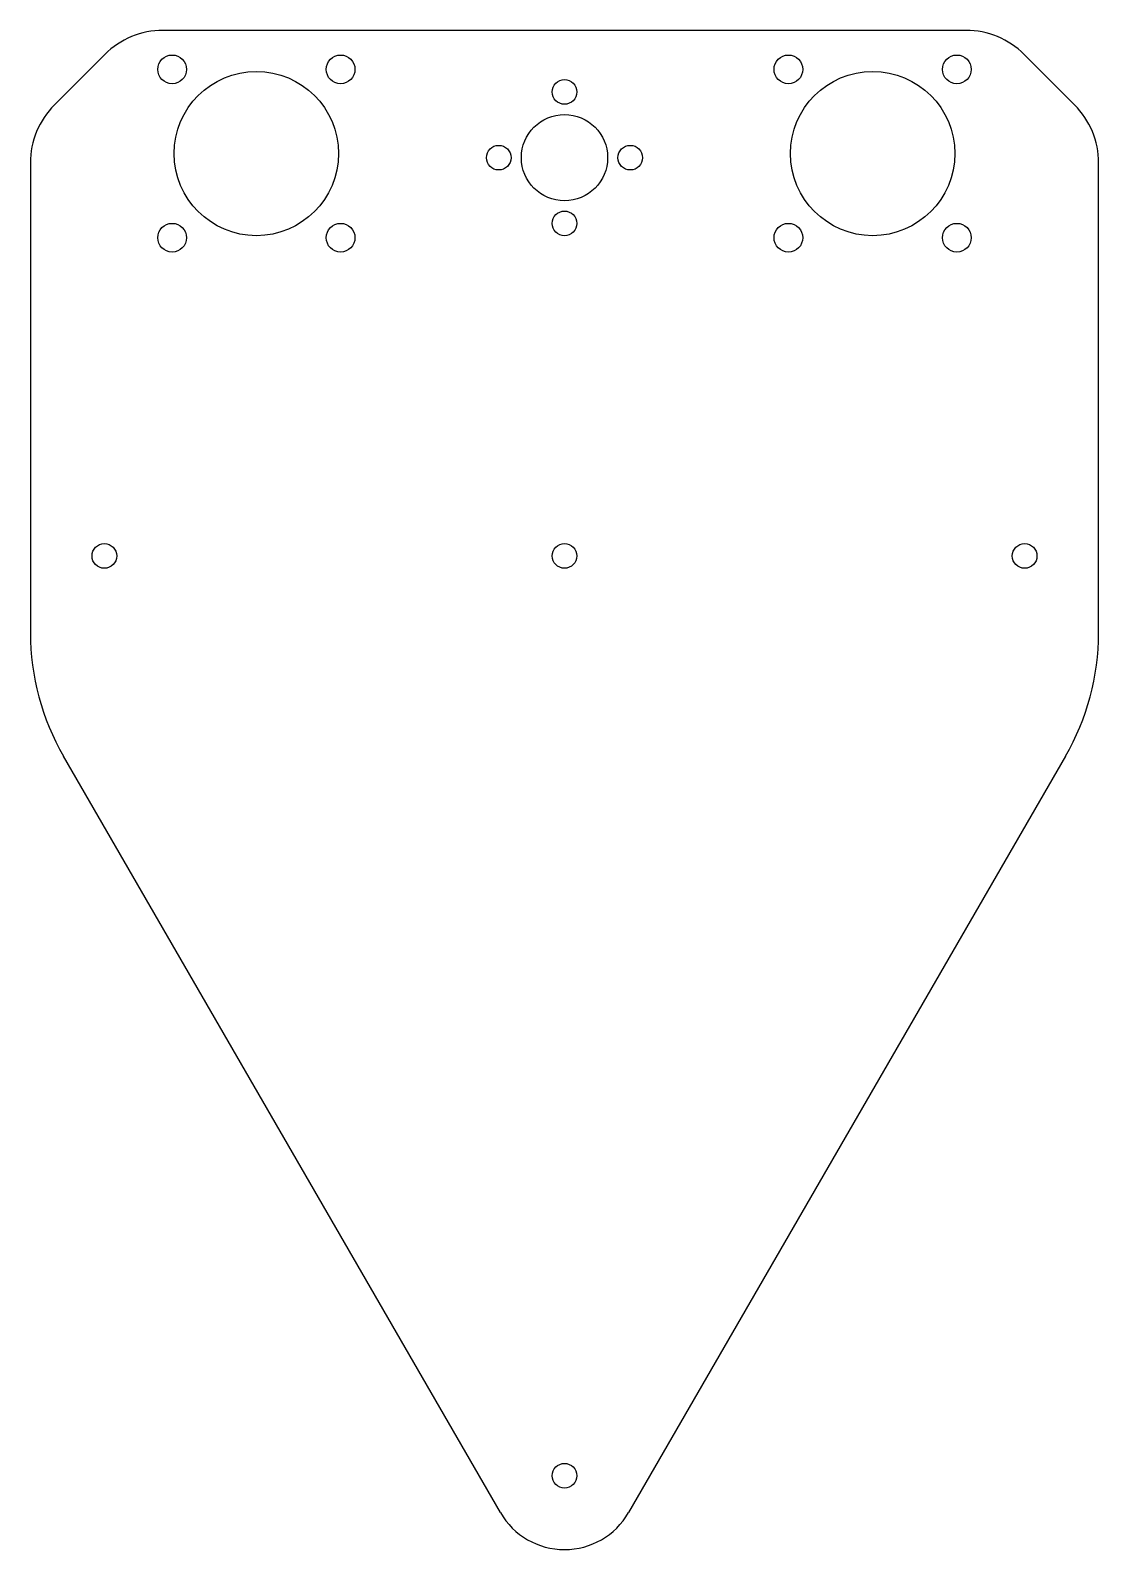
# Model space of a CAD drawing. Header units: millimetres. Extents: x -65 to 65, y -65 to 120.
import ezdxf

# ---------------------------------------------------------------- set-up
doc = ezdxf.new("R2010")
doc.units = ezdxf.units.MM

msp = doc.modelspace()

# ---------------------------------------------------------------- linework, layer by layer
at = {"color": 7, "linetype": 'Continuous', "lineweight": 25}
for p, q in [((48.86, 120), (-48.86, 120)), ((-55.93, 117.07), (-62.07, 110.93)), ((62.07, 110.93), (55.93, 117.07)), ((-65, 103.86), (-65, 46.62)), ((65, 46.62), (65, 103.86)), ((-7.79, -60.5), (-60.98, 31.62)), ((60.98, 31.62), (7.79, -60.5))]:
    msp.add_line(p, q, dxfattribs=at)
for centre, radius in [((-47.75, 115.25), 1.75), ((-27.25, 115.25), 1.75), ((27.25, 115.25), 1.75), ((47.75, 115.25), 1.75), ((-37.5, 105), 10), ((37.5, 105), 10), ((0, 112.5), 1.5), ((0, 104.5), 5.25), ((-8, 104.5), 1.5), ((8, 104.5), 1.5), ((-47.75, 94.75), 1.75), ((-27.25, 94.75), 1.75), ((0, 96.5), 1.5), ((27.25, 94.75), 1.75), ((47.75, 94.75), 1.75), ((-56, 56), 1.5), ((0, 56), 1.5), ((56, 56), 1.5), ((0, -56), 1.5)]:
    msp.add_circle(centre, radius, dxfattribs=at)
for centre, radius, start, end in [((-48.86, 110), 10, 90, 135), ((48.86, 110), 10, 45, 90), ((-55, 103.86), 10, 135, 180), ((55, 103.86), 10, 0, 45), ((-35, 46.62), 30, 180, 210), ((35, 46.62), 30, 330, 0), ((0, -56), 9, 210, 330)]:
    msp.add_arc(centre, radius, start, end, dxfattribs=at)

doc.saveas('drawing.dxf')
